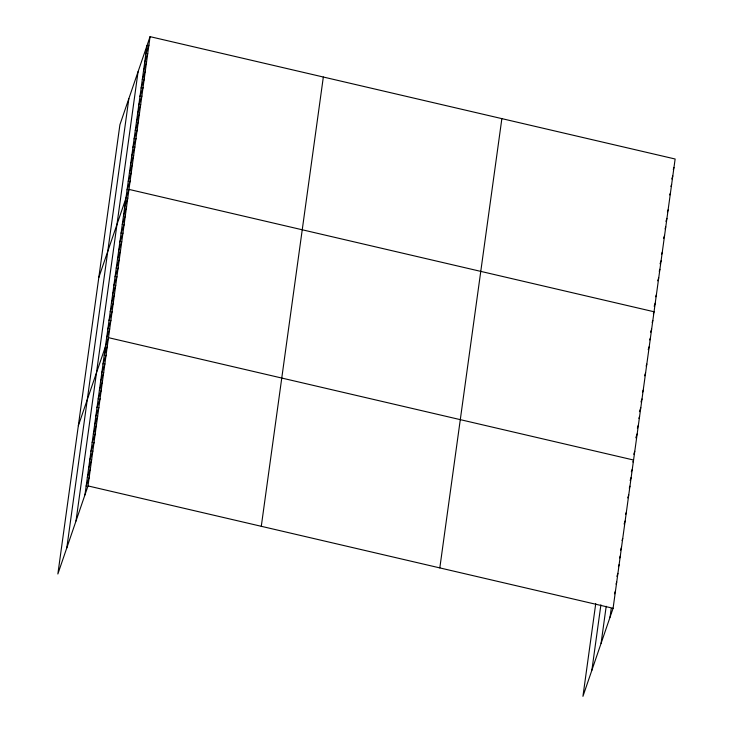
<?xml version="1.0" encoding="UTF-8"?>
<svg xmlns="http://www.w3.org/2000/svg" width="733" height="733" viewBox="0 0 733 733"><rect width="100%" height="100%" fill="white"/><g stroke="black" fill="none" stroke-linecap="round" stroke-linejoin="round"><path stroke-width="1.1" d="M66.804 547.89L128.852 98.616M76.012 520.989L138.061 71.724M84.946 494.885L146.994 45.62M150.063 36.65L119.91 124.72L57.861 573.994L88.015 485.924L150.063 36.65L675.139 159.006L613.09 608.28L582.937 696.35L595.727 603.69M261.287 526.303L323.335 77.029M439.818 567.901L501.867 118.627M591.87 670.246L600.904 604.835M601.078 643.354L606.2 606.283M610.021 617.25L611.221 608.527M145.821 54.105L148.891 45.134M144.648 62.589L147.718 53.619M143.476 71.074L146.545 62.113M142.312 79.558L145.381 70.597M141.139 88.052L144.209 79.082M139.966 96.536L143.036 87.566M138.794 105.021L141.863 96.05M137.621 113.505L140.69 104.544M136.448 121.99L139.517 113.029M135.275 130.483L138.345 121.513M134.102 138.968L137.172 129.998M132.93 147.452L135.999 138.482M131.757 155.937L134.826 146.976M130.584 164.421L133.653 155.46M129.411 172.915L132.49 163.945M128.248 181.399L131.317 172.429M127.075 189.884L130.144 180.914M98.818 277.477L128.971 189.398L654.038 311.763L653.36 313.751M124.692 207.091L127.762 198.121M123.492 215.814L126.562 206.843M122.283 224.536L125.352 215.566M121.082 233.25L124.152 224.289M119.873 241.972L122.942 233.012M118.673 250.695L121.742 241.725M117.472 259.418L120.542 250.448M116.263 268.141L119.332 259.17M115.063 276.863L118.132 267.893M113.853 285.577L116.923 276.616M112.653 294.299L115.722 285.339M111.443 303.022L114.513 294.052M110.243 311.745L113.313 302.775M109.034 320.468L112.103 311.498M107.833 329.19L110.903 320.22M106.624 337.904L109.693 328.943M78.339 425.736L108.493 337.666L633.559 460.022L632.881 462.01M104.223 355.349L107.293 346.379M103.014 364.072L106.083 355.102M101.814 372.795L104.883 363.825M100.604 381.517L103.674 372.547M99.404 390.231L102.473 381.27M98.195 398.954L101.264 389.993M96.994 407.676L100.064 398.706M95.785 416.399L98.854 407.429M94.584 425.122L97.654 416.152M93.375 433.844L96.444 424.874M92.175 442.558L95.244 433.597M90.974 451.281L94.044 442.32M89.765 460.003L92.834 451.033M88.565 468.726L91.634 459.756M87.355 477.449L90.425 468.479M86.155 486.171L89.224 477.201M673.279 169.488L673.966 167.491M671.767 178.971L672.793 175.984M670.933 186.457L671.62 184.469M669.77 194.941L670.448 192.953M667.424 211.919L668.102 209.922M665.912 221.403L666.929 218.407M665.078 228.888L665.756 226.9M663.567 238.372L664.584 235.385M661.56 254.351L662.247 252.354M660.048 263.834L661.074 260.838M659.214 271.32L659.902 269.332M657.703 280.803L658.729 277.816M655.705 296.783L656.383 294.785M654.184 306.266L655.21 303.27M652.15 322.474L652.837 320.477M650.611 332.186L651.628 329.199M649.74 339.92L650.428 337.922M648.201 349.632L649.218 346.645M646.13 366.079L646.808 364.09M644.582 375.8L645.608 372.804M642.52 392.247L643.198 390.249M640.972 401.959L641.998 398.972M639.423 411.68L640.789 407.695M638.901 418.406L639.588 416.417M637.362 428.127L638.379 425.131M635.813 437.839L637.179 433.854M633.743 454.286L634.769 451.299M631.333 471.731L632.02 469.734M630.133 480.454L631.159 477.458M629.271 488.178L629.949 486.181M627.723 497.89L628.749 494.903M625.652 514.337L626.339 512.349M624.113 524.058L625.13 521.071M622.042 540.505L622.72 538.508M620.494 550.217L621.52 547.23M619.632 557.941L620.31 555.953M618.432 566.664L619.11 564.676M616.884 576.385L617.91 573.398M616.022 584.109L616.7 582.112M614.474 593.822L615.5 590.835M88.015 485.924L613.09 608.28"/></g></svg>
